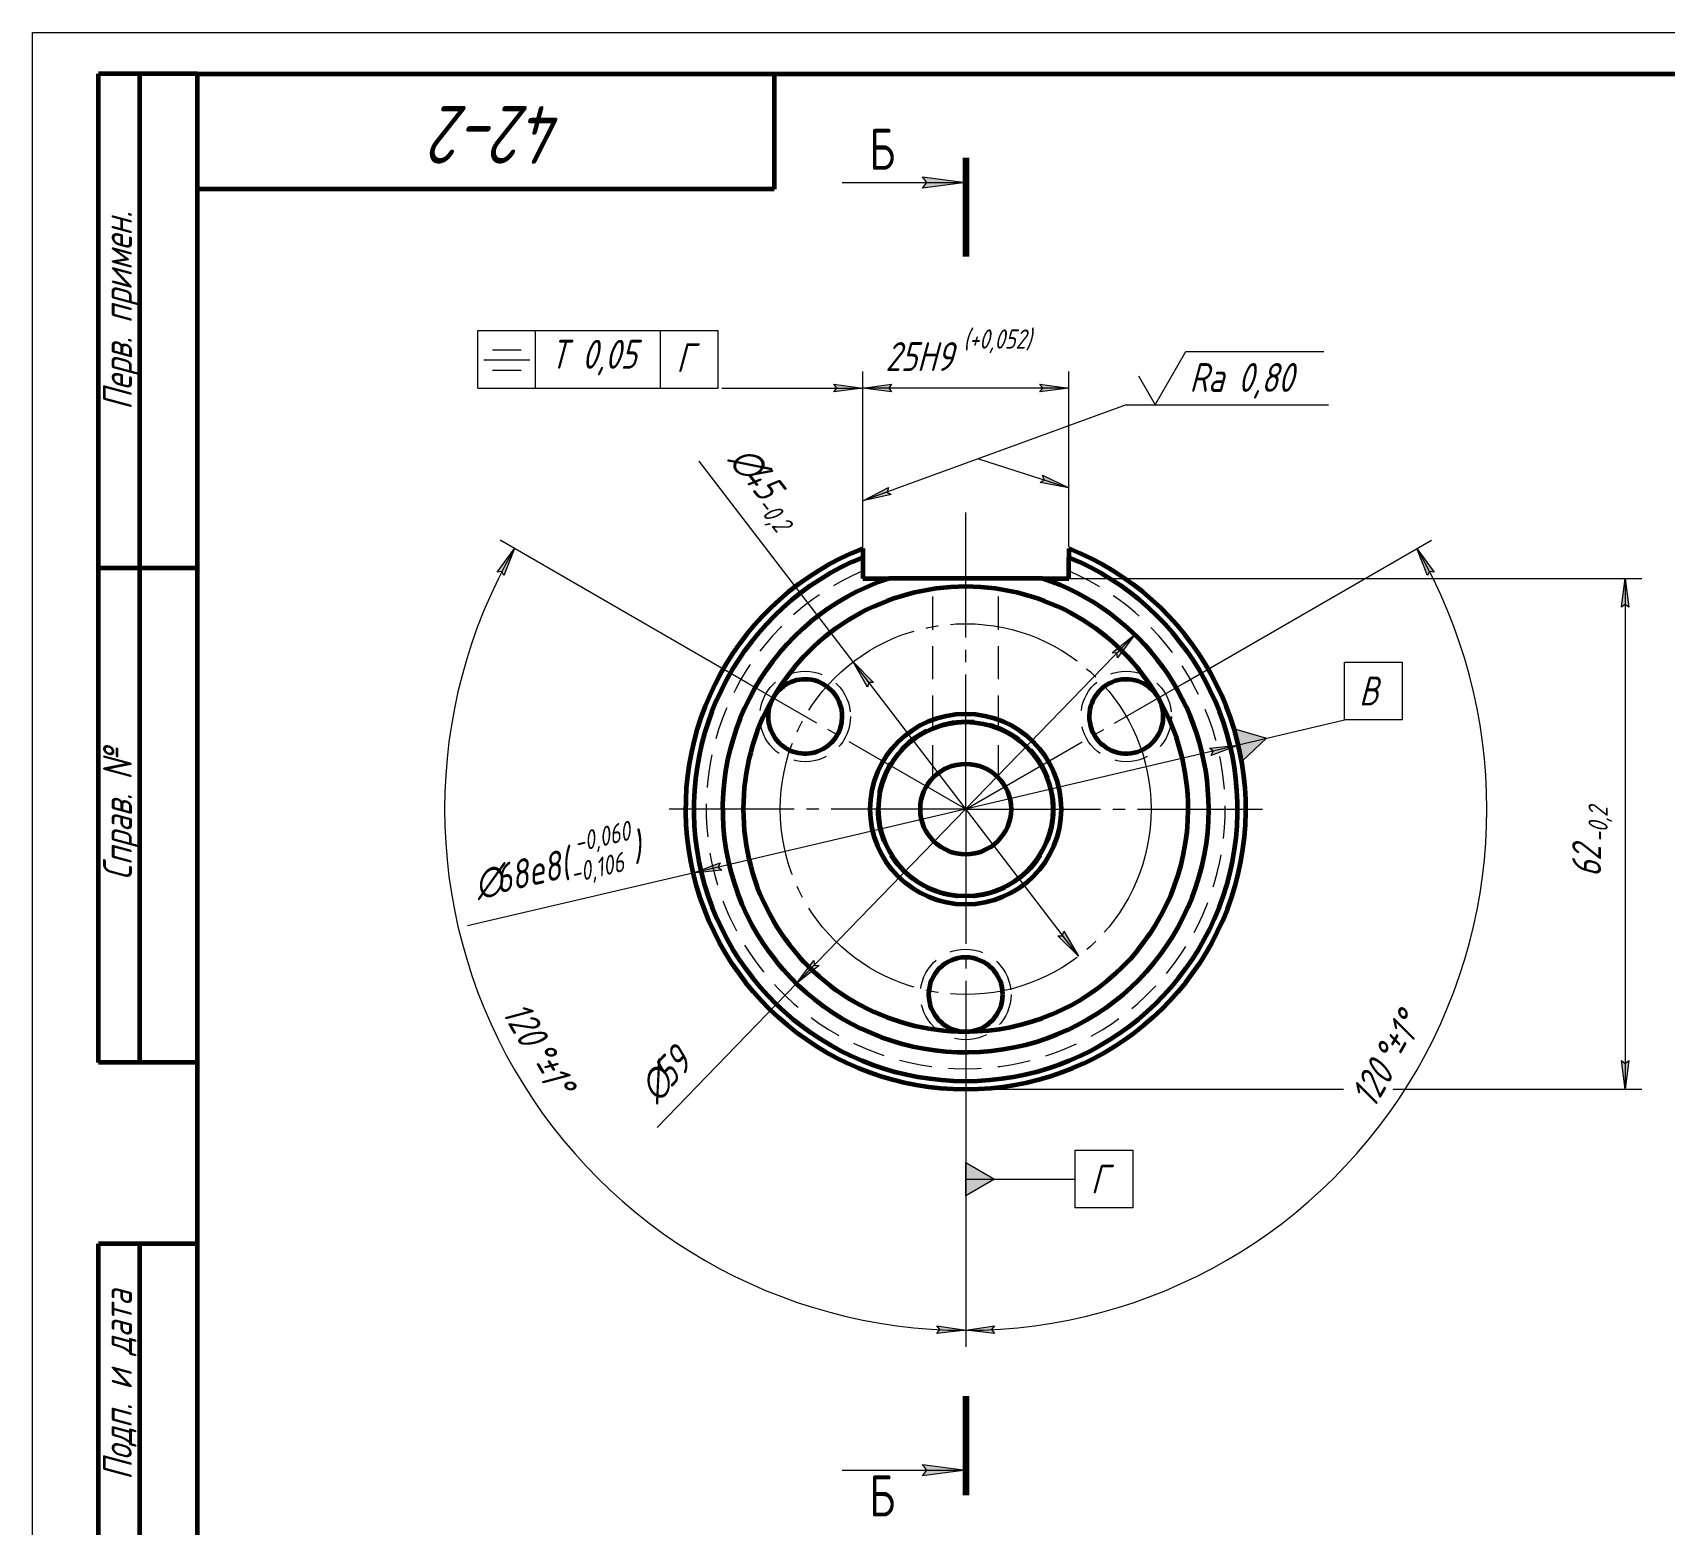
# Model space of a CAD drawing. Header units: millimetres. Extents: x 0 to 420, y 0 to 297.
# Drawn here: x 0 to 198, y 116 to 297 of the extents above; entities that cross this region are included whole.
import ezdxf

# ---------------------------------------------------------------- set-up
doc = ezdxf.new("R2010")
doc.units = ezdxf.units.MM
for name, pattern in [('K5LT_AXLED', [20.83881, 16.33881, -1.5, 1.5, -1.5]), ('K5LT_BASIC', [0]), ('K5LT_DASHED', [6, 4, -2]), ('K5LT_REINFORCED', [0]), ('K5LT_THIN', [0])]:
    doc.linetypes.add(name, pattern=pattern)
doc.layers.add('Системный слой', color=7, linetype='Continuous')
doc.layers.add('Системный слой (1)', color=252, linetype='Continuous', true_color=0x909090)
doc.styles.add('KDIMTEXTSTYLE', font='GOST_AU.SHX', dxfattribs={"width": 0.96, "oblique": 15, "height": 5})
doc.styles.add('KTEXTSTYLE', font='GOST_AU.SHX', dxfattribs={"width": 0.96, "height": 5})
doc.dimstyles.new('KDIMSTYLE (1.00)', dxfattribs={"dimtxt": 5, "dimasz": 1, "dimexe": 2, "dimexo": 0, "dimgap": 1, "dimtad": 1, "dimtxsty": 'KDIMTEXTSTYLE', "dimsah": 1, "dimcen": 0, "dimdle": 1, "dimadec": 0, "dimazin": 0, "dimtfac": 0.667, "dimtmove": 0, "dimatfit": 3, "dimfxl": 1, "dimtvp": 1, "dimtolj": 1, "dimtzin": 0, "dimarcsym": 0})

# ---------------------------------------------------------------- blocks, each defined once
blk = doc.blocks.new('U0')
at = {"layer": 'Системный слой (1)', "color": 30, "linetype": 'K5LT_AXLED', "lineweight": 18, "true_color": 0xff8000}
for q in [(113.25, 238.76), (77.25, 202.76), (149.25, 202.76), (113.25, 166.76)]:
    blk.add_line((113.25, 202.76), q, dxfattribs=at)
blk = doc.blocks.new('U1')
at = {"layer": 'Системный слой (1)'}
for points in [[(113.25, 278.82), (108, 279.51), (108.52, 278.82), (108, 278.13)], [(108, 121.83), (113.25, 122.52), (108, 123.21), (108.52, 122.52)]]:
    blk.add_hatch(color=7, dxfattribs=at).paths.add_polyline_path(points)
at = {"layer": 'Системный слой (1)', "color": 134, "linetype": 'K5LT_REINFORCED', "lineweight": 100, "true_color": 0x009696}
for p, q in [((113.25, 281.82), (113.25, 269.82)), ((113.25, 131.52), (113.25, 119.52))]:
    blk.add_line(p, q, dxfattribs=at)
at = {"layer": 'Системный слой (1)', "color": 7, "linetype": 'K5LT_THIN', "lineweight": 18}
for p, q in [((108.52, 278.82), (108, 279.51)), ((108, 279.51), (113.25, 278.82)), ((98.25, 278.82), (113.25, 278.82)), ((113.25, 278.82), (108, 278.13)), ((108, 278.13), (108.52, 278.82)), ((108.52, 122.52), (108, 123.21)), ((108, 123.21), (113.25, 122.52)), ((98.25, 122.52), (113.25, 122.52)), ((113.25, 122.52), (108, 121.83)), ((108, 121.83), (108.52, 122.52))]:
    blk.add_line(p, q, dxfattribs=at)
at = {"layer": 'Системный слой (1)', "color": 7, "char_height": 5, "attachment_point": 1, "style": 'KTEXTSTYLE'}
for insert in [(101.53, 285.35), (101.53, 121.92)]:
    blk.add_mtext('\\H3.5;\\W0.965;\\Q15;\\Q0;\\H5.00;{\\c16711680;Б}', dxfattribs=dict(at, insert=insert))
blk = doc.blocks.new('D0')
at = {"layer": 'Системный слой (1)'}
for points in [[(143.05, 209.27), (146.35, 210.51), (142.84, 210.16), (143.28, 209.8)], [(83.65, 195.36), (83.21, 195.73), (83.44, 196.26), (80.14, 195.01)]]:
    blk.add_hatch(color=7, dxfattribs=at).paths.add_polyline_path(points)
at = {"layer": 'Системный слой (1)', "color": 7, "linetype": 'K5LT_THIN', "lineweight": 18}
for p, q in [((146.35, 210.51), (80.14, 195.01)), ((142.84, 210.16), (146.35, 210.51)), ((143.28, 209.8), (142.84, 210.16)), ((146.35, 210.51), (143.05, 209.27)), ((143.05, 209.27), (143.28, 209.8)), ((80.14, 195.01), (83.44, 196.26)), ((83.44, 196.26), (83.21, 195.73)), ((83.65, 195.36), (80.14, 195.01)), ((83.21, 195.73), (83.65, 195.36))]:
    blk.add_line(p, q, dxfattribs=at)
blk.add_wipeout([(54.49, 190.03), (52.81, 197.2), (73.95, 202.15), (75.62, 194.98)]).dxf.layer = 'Системный слой (1)'
blk.add_line((80.14, 195.01), (52.77, 188.6), dxfattribs=at)
at = {"layer": 'Системный слой (1)', "color": 7, "attachment_point": 1, "rotation": 13.1773, "style": 'KTEXTSTYLE'}
for s, insert, char_height in [('\\H3.5;\\W0.965;\\Q15;\\Q15;\\H2.33;-0,060', (65.45, 199.76), 2.3333), ('\\H3.5;\\W0.965;\\Q15;\\Q15;)', (72.28, 199.78), 3.5), ('\\H3.5;\\W0.965;\\Q15;\\Q15;68e8(', (55.69, 195.89), 3.5), ('\\H3.5;\\W0.965;\\Q15;\\Q15;∅', (53.25, 195.32), 3.5), ('\\H3.5;\\W0.965;\\Q15;\\Q15;\\H2.33;-0,106', (65.01, 196.04), 2.3333)]:
    blk.add_mtext(s, dxfattribs=dict(at, insert=insert, char_height=char_height))
blk = doc.blocks.new('KDIMARROW_01')
at = {"layer": 'Системный слой'}
blk.add_hatch(color=0, dxfattribs=at).paths.add_polyline_path([(0, 0), (-3.5, 0.46), (-3.15, 0), (-3.5, -0.46)])
at = {"layer": 'Системный слой', "color": 0, "linetype": 'K5LT_THIN', "lineweight": 18}
for p, q in [((-3.15, 0), (-3.5, 0.46)), ((-3.5, 0.46), (0, 0)), ((0, 0), (-3.5, -0.46)), ((-3.5, -0.46), (-3.15, 0))]:
    blk.add_line(p, q, dxfattribs=at)
at = {"layer": 'Системный слой (1)', "color": 0, "linetype": 'K5LT_THIN', "lineweight": 18}
blk.add_line((0, 0), (-1, 0), dxfattribs=at)
blk = doc.blocks.new('U2')
at = {"layer": 'Системный слой (1)'}
blk.add_hatch(color=7, dxfattribs=at).paths.add_polyline_path([(146.8, 208.59), (149.75, 211.36), (145.88, 212.52)])
at = {"layer": 'Системный слой (1)', "color": 7, "linetype": 'K5LT_THIN', "lineweight": 18}
for p, q in [((159.23, 213.59), (159.23, 220.59)), ((159.23, 220.59), (166.23, 220.59)), ((166.23, 220.59), (166.23, 213.59)), ((145.88, 212.52), (149.75, 211.36)), ((146.8, 208.59), (145.88, 212.52)), ((146.34, 210.55), (159.23, 213.59)), ((166.23, 213.59), (159.23, 213.59)), ((149.75, 211.36), (146.8, 208.59))]:
    blk.add_line(p, q, dxfattribs=at)
at = {"layer": 'Системный слой (1)', "color": 7, "insert": (160.98, 218.84), "char_height": 3.5, "attachment_point": 1, "style": 'KTEXTSTYLE'}
blk.add_mtext('\\H3.5;\\W0.965;\\Q15;\\Q15;{\\c16711680;В}', dxfattribs=at)
blk = doc.blocks.new('D1')
at = {"layer": 'Системный слой (1)'}
for points in [[(131.67, 221.11), (133.78, 223.94), (131.01, 221.75), (131.59, 221.68)], [(92.71, 181.58), (95.48, 183.77), (94.91, 183.84), (94.82, 184.41)]]:
    blk.add_hatch(color=7, dxfattribs=at).paths.add_polyline_path(points)
at = {"layer": 'Системный слой (1)', "color": 7, "linetype": 'K5LT_THIN', "lineweight": 18}
for p, q in [((133.78, 223.94), (92.71, 181.58)), ((131.01, 221.75), (133.78, 223.94)), ((133.78, 223.94), (131.67, 221.11)), ((131.59, 221.68), (131.01, 221.75)), ((131.67, 221.11), (131.59, 221.68)), ((92.71, 181.58), (94.82, 184.41)), ((94.82, 184.41), (94.91, 183.84)), ((95.48, 183.77), (92.71, 181.58)), ((94.91, 183.84), (95.48, 183.77))]:
    blk.add_line(p, q, dxfattribs=at)
blk.add_wipeout([(76.47, 166.26), (72.76, 169.85), (78.06, 175.33), (81.77, 171.73)]).dxf.layer = 'Системный слой (1)'
blk.add_line((92.71, 181.58), (75.79, 164.12), dxfattribs=at)
at = {"layer": 'Системный слой (1)', "color": 7, "char_height": 3.5, "attachment_point": 1, "rotation": 45.8919, "style": 'KTEXTSTYLE'}
for s, insert in [('\\H3.5;\\W0.965;\\Q15;\\Q15;∅', (73.15, 169.47)), ('\\H3.5;\\W0.965;\\Q15;\\Q15;59', (74.89, 171.26))]:
    blk.add_mtext(s, dxfattribs=dict(at, insert=insert))
blk = doc.blocks.new('U3')
at = {"layer": 'Системный слой (1)'}
blk.add_hatch(color=7, dxfattribs=at).paths.add_polyline_path([(116.75, 157.87), (113.25, 159.89), (113.25, 155.85)])
at = {"layer": 'Системный слой (1)', "color": 7, "linetype": 'K5LT_THIN', "lineweight": 18}
for p, q in [((113.25, 168.76), (113.25, 154.52)), ((126.53, 154.37), (126.53, 161.37)), ((126.53, 161.37), (133.53, 161.37)), ((133.53, 161.37), (133.53, 154.37)), ((113.25, 159.89), (116.75, 157.87)), ((113.25, 155.85), (113.25, 159.89)), ((116.75, 157.87), (113.25, 155.85)), ((113.25, 157.87), (126.53, 157.87)), ((133.53, 154.37), (126.53, 154.37))]:
    blk.add_line(p, q, dxfattribs=at)
at = {"layer": 'Системный слой (1)', "color": 7, "insert": (128.42, 159.62), "char_height": 3.5, "attachment_point": 1, "style": 'KTEXTSTYLE'}
blk.add_mtext('\\H3.5;\\W0.965;\\Q15;\\Q15;{\\c16711680;Г}', dxfattribs=at)
blk = doc.blocks.new('D2')
at = {"layer": 'Системный слой (1)'}
for points in [[(193.75, 227.26), (193.29, 230.76), (192.82, 227.26), (193.29, 227.61)], [(193.29, 168.76), (193.75, 172.26), (193.29, 171.91), (192.82, 172.26)]]:
    blk.add_hatch(color=7, dxfattribs=at).paths.add_polyline_path(points)
at = {"layer": 'Системный слой (1)', "color": 7, "linetype": 'K5LT_THIN', "lineweight": 18}
for p, q in [((122.53, 230.76), (195.29, 230.76)), ((192.82, 227.26), (193.29, 230.76)), ((193.29, 230.76), (193.75, 227.26)), ((193.29, 230.76), (193.29, 168.76)), ((193.29, 227.61), (192.82, 227.26)), ((193.75, 227.26), (193.29, 227.61)), ((193.29, 168.76), (192.82, 172.26)), ((192.82, 172.26), (193.29, 171.91)), ((193.29, 171.91), (193.75, 172.26)), ((193.75, 172.26), (193.29, 168.76)), ((113.25, 168.76), (195.29, 168.76))]:
    blk.add_line(p, q, dxfattribs=at)
blk.add_wipeout([(191.94, 194.51), (186.08, 194.51), (186.08, 204.6), (191.94, 204.6)]).dxf.layer = 'Системный слой (1)'
at = {"layer": 'Системный слой (1)', "color": 7, "attachment_point": 1, "rotation": 90, "style": 'KTEXTSTYLE'}
for s, insert, char_height in [('\\H3.5;\\W0.965;\\Q15;\\Q15;\\H2.33;-0,2', (188.83, 198.7), 2.3333), ('\\H3.5;\\W0.965;\\Q15;\\Q15;62', (186.86, 194.51), 3.5)]:
    blk.add_mtext(s, dxfattribs=dict(at, insert=insert, char_height=char_height))
blk = doc.blocks.new('D3')
at = {"layer": 'Системный слой (1)'}
for points in [[(102.06, 218.13), (99.57, 220.63), (101.33, 217.57), (101.48, 218.13)], [(126.92, 184.9), (125.16, 187.96), (125.01, 187.4), (124.43, 187.4)]]:
    blk.add_hatch(color=7, dxfattribs=at).paths.add_polyline_path(points)
at = {"layer": 'Системный слой (1)', "color": 7, "linetype": 'K5LT_THIN', "lineweight": 18}
for p, q in [((99.57, 220.63), (102.06, 218.13)), ((101.33, 217.57), (99.57, 220.63)), ((126.92, 184.9), (99.57, 220.63)), ((101.48, 218.13), (101.33, 217.57)), ((102.06, 218.13), (101.48, 218.13)), ((126.92, 184.9), (124.43, 187.4)), ((124.43, 187.4), (125.01, 187.4)), ((125.01, 187.4), (125.16, 187.96)), ((125.16, 187.96), (126.92, 184.9))]:
    blk.add_line(p, q, dxfattribs=at)
blk.add_wipeout([(82.91, 244.03), (87.67, 247.66), (95.1, 237.96), (90.35, 234.32)]).dxf.layer = 'Системный слой (1)'
blk.add_line((99.57, 220.63), (80.9, 245.01), dxfattribs=at)
at = {"layer": 'Системный слой (1)', "color": 7, "attachment_point": 1, "rotation": 307.4383, "style": 'KTEXTSTYLE'}
for s, insert, char_height in [('\\H3.5;\\W0.965;\\Q15;\\Q15;∅', (87.22, 247.33), 3.5), ('\\H3.5;\\W0.965;\\Q15;\\Q15;45', (88.74, 245.34), 3.5), ('\\H3.5;\\W0.965;\\Q15;\\Q15;\\H2.33;-0,2', (89.56, 241.03), 2.3333)]:
    blk.add_mtext(s, dxfattribs=dict(at, insert=insert, char_height=char_height))
blk = doc.blocks.new('D4')
at = {"layer": 'Системный слой (1)', "color": 7, "linetype": 'K5LT_THIN', "lineweight": 18}
for p, q in [((100.75, 234.38), (100.75, 255.87)), ((125.75, 234.59), (125.75, 255.87)), ((104.25, 253.4), (100.75, 253.87)), ((125.75, 253.87), (100.75, 253.87)), ((103.9, 253.87), (104.25, 253.4)), ((125.75, 253.87), (122.25, 253.4)), ((122.25, 253.4), (122.6, 253.87))]:
    blk.add_line(p, q, dxfattribs=at)
blk.add_wipeout([(103.5, 254.87), (103.5, 261.37), (122.21, 261.37), (122.21, 254.87)]).dxf.layer = 'Системный слой (1)'
at = {"layer": 'Системный слой (1)'}
for points in [[(100.75, 253.87), (104.25, 254.33), (103.9, 253.87), (104.25, 253.4)], [(125.75, 253.87), (122.25, 254.33), (122.6, 253.87), (122.25, 253.4)]]:
    blk.add_hatch(color=7, dxfattribs=at).paths.add_polyline_path(points)
at = {"layer": 'Системный слой (1)', "color": 7, "linetype": 'K5LT_THIN', "lineweight": 18}
for p, q in [((100.75, 253.87), (104.25, 254.33)), ((104.25, 254.33), (103.9, 253.87)), ((122.6, 253.87), (122.25, 254.33)), ((122.25, 254.33), (125.75, 253.87))]:
    blk.add_line(p, q, dxfattribs=at)
at = {"layer": 'Системный слой (1)', "color": 7, "attachment_point": 1, "style": 'KTEXTSTYLE'}
for s, insert, char_height in [('\\H3.5;\\W0.965;\\Q15;\\Q15;25H9', (103.5, 259.44), 3.5), ('\\H3.5;\\W0.965;\\Q15;\\Q15;\\H2.33;(+0,052)', (112.96, 260.98), 2.3333)]:
    blk.add_mtext(s, dxfattribs=dict(at, insert=insert, char_height=char_height))
blk = doc.blocks.new('U4')
at = {"layer": 'Системный слой (1)'}
blk.add_hatch(color=7, dxfattribs=at).paths.add_polyline_path([(100.75, 253.87), (97.25, 254.33), (97.6, 253.87), (97.25, 253.4)])
at = {"layer": 'Системный слой (1)', "color": 7, "linetype": 'K5LT_THIN', "lineweight": 18}
for p, q in [((54.05, 253.87), (54.05, 260.87)), ((54.05, 260.87), (61.05, 260.87)), ((61.05, 253.87), (61.05, 260.87)), ((61.05, 260.87), (76.2, 260.87)), ((76.2, 253.87), (76.2, 260.87)), ((76.2, 260.87), (83.2, 260.87)), ((83.2, 253.87), (83.2, 260.87)), ((55.8, 258.5), (59.3, 258.5)), ((54.75, 257.28), (60.35, 257.28)), ((55.8, 256.05), (59.3, 256.05)), ((54.05, 253.87), (61.05, 253.87)), ((61.05, 253.87), (76.2, 253.87)), ((76.2, 253.87), (83.2, 253.87)), ((83.66, 253.87), (100.75, 253.87)), ((97.6, 253.87), (97.25, 254.33)), ((97.25, 254.33), (100.75, 253.87)), ((100.75, 253.87), (97.25, 253.4)), ((97.25, 253.4), (97.6, 253.87))]:
    blk.add_line(p, q, dxfattribs=at)
at = {"layer": 'Системный слой (1)', "color": 7, "char_height": 3.5, "attachment_point": 4, "style": 'KTEXTSTYLE'}
for s, insert in [('\\H3.5;\\W0.965;\\Q15;\\Q15;T 0,05', (62.8, 257.56)), ('\\H3.5;\\W0.965;\\Q15;\\Q15;{\\c16711680;Г}', (78.13, 257.56))]:
    blk.add_mtext(s, dxfattribs=dict(at, insert=insert))
blk = doc.blocks.new('D5')
at = {"layer": 'Системный слой (1)'}
for points in [[(170.1, 231.54), (168.02, 234.39), (169.29, 231.1), (169.53, 231.62)], [(116.76, 139.14), (116.39, 139.59), (116.73, 140.06), (113.25, 139.51)]]:
    blk.add_hatch(color=7, dxfattribs=at).paths.add_polyline_path(points)
at = {"layer": 'Системный слой (1)', "color": 7, "linetype": 'K5LT_THIN', "lineweight": 18}
for p, q in [((139.81, 218.1), (169.76, 235.39)), ((168.02, 234.39), (170.1, 231.54)), ((169.29, 231.1), (168.02, 234.39)), ((169.53, 231.62), (169.29, 231.1)), ((170.1, 231.54), (169.53, 231.62)), ((113.25, 168.76), (113.25, 137.51)), ((113.25, 139.51), (116.73, 140.06)), ((116.76, 139.14), (113.25, 139.51)), ((116.73, 140.06), (116.39, 139.59)), ((116.39, 139.59), (116.76, 139.14))]:
    blk.add_line(p, q, dxfattribs=at)
blk.add_wipeout([(163.46, 165.93), (158.98, 168.51), (165.51, 179.81), (169.98, 177.23)]).dxf.layer = 'Системный слой (1)'
blk.add_arc((113.25, 202.76), 63.25, 270, 30, dxfattribs=at)
at = {"layer": 'Системный слой (1)', "color": 7, "char_height": 3.5, "attachment_point": 1, "rotation": 60, "style": 'KTEXTSTYLE'}
for s, insert in [('\\H3.5;\\W0.965;\\Q15;\\Q15;°', (164.95, 177.04)), ('\\H3.5;\\W0.965;\\Q15;\\Q15;1', (164.26, 175.84)), ('\\H3.5;\\W0.965;\\Q15;\\Q15;°', (162.59, 172.95)), ('\\H3.5;\\W0.965;\\Q15;\\Q15;±', (163.33, 174.23)), ('\\H3.5;\\W0.965;\\Q15;\\Q15;120', (159.77, 168.06))]:
    blk.add_mtext(s, dxfattribs=dict(at, insert=insert))
blk = doc.blocks.new('D6')
at = {"layer": 'Системный слой (1)'}
for points in [[(57.2, 231.1), (58.47, 234.39), (56.39, 231.54), (56.96, 231.62)], [(113.25, 139.51), (109.76, 140.06), (110.1, 139.59), (109.73, 139.14)]]:
    blk.add_hatch(color=7, dxfattribs=at).paths.add_polyline_path(points)
at = {"layer": 'Системный слой (1)', "color": 7, "linetype": 'K5LT_THIN', "lineweight": 18}
for p, q in [((56.39, 231.54), (58.47, 234.39)), ((86.75, 218.06), (56.73, 235.39)), ((58.47, 234.39), (57.2, 231.1)), ((56.96, 231.62), (56.39, 231.54)), ((57.2, 231.1), (56.96, 231.62)), ((113.25, 168.76), (113.25, 137.51)), ((109.73, 139.14), (110.1, 139.59)), ((113.25, 139.51), (109.73, 139.14)), ((110.1, 139.59), (109.76, 140.06)), ((109.76, 140.06), (113.25, 139.51))]:
    blk.add_line(p, q, dxfattribs=at)
blk.add_wipeout([(56.24, 177.7), (60.71, 180.28), (67.24, 168.98), (62.76, 166.4)]).dxf.layer = 'Системный слой (1)'
blk.add_arc((113.25, 202.76), 63.25, 150, 270, dxfattribs=at)
at = {"layer": 'Системный слой (1)', "color": 7, "char_height": 3.5, "attachment_point": 1, "rotation": 300, "style": 'KTEXTSTYLE'}
for s, insert in [('\\H3.5;\\W0.965;\\Q15;\\Q15;120', (59.93, 179.83)), ('\\H3.5;\\W0.965;\\Q15;\\Q15;±', (63.49, 173.65)), ('\\H3.5;\\W0.965;\\Q15;\\Q15;°', (62.75, 174.93)), ('\\H3.5;\\W0.965;\\Q15;\\Q15;1', (64.42, 172.05)), ('\\H3.5;\\W0.965;\\Q15;\\Q15;°', (65.11, 170.84))]:
    blk.add_mtext(s, dxfattribs=dict(at, insert=insert))
blk = doc.blocks.new('U5')
at = {"layer": 'Системный слой (1)'}
blk.add_hatch(color=7, dxfattribs=at).paths.add_polyline_path([(104.19, 240.93), (103.7, 241.24), (103.88, 241.8), (100.75, 240.16)])
at = {"layer": 'Системный слой (1)', "color": 7, "linetype": 'K5LT_THIN', "lineweight": 18}
for p, q in [((136.23, 251.83), (139.98, 258.32)), ((139.98, 258.32), (156.73, 258.32)), ((134.21, 255.33), (136.23, 251.83)), ((132.73, 251.83), (100.75, 240.16)), ((132.73, 251.83), (157.26, 251.83)), ((100.75, 240.16), (103.88, 241.8)), ((103.88, 241.8), (103.7, 241.24)), ((104.19, 240.93), (100.75, 240.16)), ((103.7, 241.24), (104.19, 240.93))]:
    blk.add_line(p, q, dxfattribs=at)
at = {"layer": 'Системный слой (1)', "color": 7, "insert": (140.4, 256.9), "char_height": 3.5, "attachment_point": 1, "style": 'KTEXTSTYLE'}
blk.add_mtext('\\H3.5;\\W0.965;\\Q15;\\Q15;Ra 0,80', dxfattribs=at)
blk = doc.blocks.new('U6')
at = {"layer": 'Системный слой (1)'}
blk.add_hatch(color=7, dxfattribs=at).paths.add_polyline_path([(125.75, 241.77), (122.55, 243.28), (122.75, 242.73), (122.27, 242.4)])
at = {"layer": 'Системный слой (1)', "color": 7, "linetype": 'K5LT_THIN', "lineweight": 18}
for p, q in [((114.78, 245.28), (125.75, 241.77)), ((122.27, 242.4), (122.75, 242.73)), ((125.75, 241.77), (122.27, 242.4)), ((122.75, 242.73), (122.55, 243.28)), ((122.55, 243.28), (125.75, 241.77))]:
    blk.add_line(p, q, dxfattribs=at)
blk = doc.blocks.new('U22')
at = {"color": 7, "linetype": 'K5LT_THIN', "lineweight": 18}
for p, q in [((0, 0), (0, 297)), ((0, 297), (420, 297))]:
    blk.add_line(p, q, dxfattribs=at)
at = {"color": 150, "linetype": 'K5LT_BASIC', "lineweight": 60, "true_color": 0x0080ff}
for p, q in [((8, 172), (8, 292)), ((20, 292), (8, 292)), ((13, 172), (13, 292)), ((20, 5), (20, 292)), ((20, 292), (415, 292)), ((90, 292), (90, 278)), ((90, 278), (20, 278)), ((20, 232), (8, 232)), ((20, 172), (8, 172)), ((8, 5), (8, 150)), ((20, 150), (8, 150)), ((13, 5), (13, 150))]:
    blk.add_line(p, q, dxfattribs=at)
at = {"color": 7, "attachment_point": 1, "style": 'KTEXTSTYLE'}
for s, insert, char_height, rotation in [('\\H3.5;\\W0.965;\\Q15;\\Q15;\\H7.00;42-2', (64.52, 281.1), 7, 180), ('\\H3.5;\\W0.965;\\Q15;\\Q15;Перв. примен.', (8.55, 251.21), 3.5, 90), ('\\H3.5;\\W0.965;\\Q15;\\Q15;Справ. №', (8.55, 194.14), 3.5, 90), ('\\H3.5;\\W0.965;\\Q15;\\Q15;Подп. и дата', (8.55, 121.35), 3.5, 90)]:
    blk.add_mtext(s, dxfattribs=dict(at, insert=insert, char_height=char_height, rotation=rotation))

msp = doc.modelspace()

# ---------------------------------------------------------------- linework, layer by layer
at = {"layer": 'Системный слой (1)', "color": 30, "linetype": 'K5LT_AXLED', "lineweight": 18, "true_color": 0xff8000}
for q in [(86.745, 218.063), (139.805, 218.097)]:
    msp.add_line((113.245, 202.763), q, dxfattribs=at)
msp.add_circle((113.245, 202.763), 22.5, dxfattribs=at)

# ---------------------------------------------------------------- block references
at = {"layer": 'Системный слой (1)'}
for name in ['U1', 'U0']:
    msp.add_blockref(name, (0, 0), dxfattribs=at)

# ---------------------------------------------------------------- next in the draw order: dimensions: what is measured, and where the dimension line sits
at = {"layer": 'Системный слой (1)', "color": 7}
dim = msp.add_diameter_dim_2p(p1=(146.35, 210.514), p2=(80.14, 195.012), dimstyle='KDIMSTYLE (1.00)', override={"dimpost": '\\H3.5;\\W0.965;\\Q15;<>\\H3.5;\\W0.965;\\Q15;\\Q15;e8', "dimblk1": 'KDIMARROW_01', "dimblk2": 'KDIMARROW_01', "dimclrt": 7, "dimtol": 1, "dimtp": -0.06, "dimtm": 0.106, "dimtdec": 5, "dimatfit": 2, "dimtolj": 1}, dxfattribs=at)
dim.commit()
dim.dimension.update_dxf_attribs({"geometry": 'D0', "text_midpoint": (65.726, 191.637), "dimtype": 163})

# ---------------------------------------------------------------- next in the draw order: block references
at = {"layer": 'Системный слой (1)'}
msp.add_blockref('U2', (0, 0), dxfattribs=at)

# ---------------------------------------------------------------- next in the draw order: dimensions: what is measured, and where the dimension line sits
at = {"layer": 'Системный слой (1)', "color": 7}
dim = msp.add_diameter_dim_2p(p1=(133.778, 223.945), p2=(92.713, 181.581), dimstyle='KDIMSTYLE (1.00)', override={"dimpost": '\\H3.5;\\W0.965;\\Q15;<>', "dimblk1": 'KDIMARROW_01', "dimblk2": 'KDIMARROW_01', "dimclrt": 7, "dimtol": 1, "dimtp": 0.74, "dimtm": 0, "dimtdec": 5, "dimatfit": 2, "dimtolj": 1}, dxfattribs=at)
dim.commit()
dim.dimension.update_dxf_attribs({"geometry": 'D1', "text_midpoint": (79.947, 168.412), "dimtype": 163})

# ---------------------------------------------------------------- next in the draw order: block references
at = {"layer": 'Системный слой (1)'}
msp.add_blockref('U3', (0, 0), dxfattribs=at)

# ---------------------------------------------------------------- next in the draw order: dimensions: what is measured, and where the dimension line sits
at = {"layer": 'Системный слой (1)', "color": 7}
dim = msp.add_linear_dim(base=(193.286, 230.763), p1=(113.245, 168.763), p2=(122.532, 230.763), angle=90, dimstyle='KDIMSTYLE (1.00)', override={"dimexo": 0, "dimpost": '\\H3.5;\\W0.965;\\Q15;<>', "dimblk1": 'KDIMARROW_01', "dimblk2": 'KDIMARROW_01', "dimse1": 0, "dimse2": 0, "dimclrt": 7, "dimtol": 1, "dimtp": 0, "dimtm": 0.2, "dimtdec": 5, "dimtolj": 1}, dxfattribs=at)
dim.commit()
dim.dimension.update_dxf_attribs({"geometry": 'D2', "text_midpoint": (193.286, 199.763), "dimtype": 160})

# ---------------------------------------------------------------- next in the draw order: dimensions: what is measured, and where the dimension line sits
dim = msp.add_diameter_dim_2p(p1=(126.923, 184.898), p2=(99.567, 220.628), dimstyle='KDIMSTYLE (1.00)', override={"dimpost": '\\H3.5;\\W0.965;\\Q15;<>', "dimblk1": 'KDIMARROW_01', "dimblk2": 'KDIMARROW_01', "dimclrt": 7, "dimtol": 1, "dimtp": 0, "dimtm": 0.2, "dimtdec": 5, "dimatfit": 2, "dimtolj": 1}, dxfattribs=at)
dim.commit()
dim.dimension.update_dxf_attribs({"geometry": 'D3', "text_midpoint": (85.991, 238.361), "dimtype": 163})

# ---------------------------------------------------------------- next in the draw order: dimensions: what is measured, and where the dimension line sits
dim = msp.add_linear_dim(base=(125.745, 253.866), p1=(100.745, 234.382), p2=(125.745, 234.587), dimstyle='KDIMSTYLE (1.00)', override={"dimexo": 0, "dimpost": '\\H3.5;\\W0.965;\\Q15;<>\\H3.5;\\W0.965;\\Q15;\\Q15;H9', "dimblk1": 'KDIMARROW_01', "dimblk2": 'KDIMARROW_01', "dimse1": 0, "dimse2": 0, "dimclrt": 7, "dimtol": 1, "dimtp": 0.052, "dimtm": 0, "dimtdec": 5, "dimtolj": 1}, dxfattribs=at)
dim.commit()
dim.dimension.update_dxf_attribs({"geometry": 'D4', "text_midpoint": (113.245, 253.866), "dimtype": 160})

# ---------------------------------------------------------------- next in the draw order: block references
at = {"layer": 'Системный слой (1)'}
for name in ['U4', 'U5', 'U6']:
    msp.add_blockref(name, (0, 0), dxfattribs=at)

# ---------------------------------------------------------------- next in the draw order: dimensions: what is measured, and where the dimension line sits
at = {"layer": 'Системный слой (1)', "color": 7}
dim = msp.add_angular_dim_2l(base=(168.337, 233.84), line1=((113.245, 202.763), (139.805, 218.097)), line2=((113.245, 202.763), (113.245, 168.763)), dimstyle='KDIMSTYLE (1.00)', override={"dimpost": '\\H3.5;\\W0.965;\\Q15;<>', "dimblk1": 'KDIMARROW_01', "dimblk2": 'KDIMARROW_01', "dimclrt": 7, "dimtol": 1, "dimtp": 1, "dimtm": 1, "dimtdec": 5, "dimtolj": 1}, dxfattribs=at)
dim.commit()
dim.dimension.update_dxf_attribs({"geometry": 'D5', "text_midpoint": (168.024, 171.136), "dimtype": 162})

# ---------------------------------------------------------------- next in the draw order: linework, layer by layer
at = {"layer": 'Системный слой (1)', "color": 150, "linetype": 'K5LT_BASIC', "lineweight": 60, "true_color": 0x0080ff}
for p, q in [((125.745, 234.382), (125.745, 233.304)), ((125.745, 230.763), (125.745, 233.304)), ((122.532, 230.763), (125.745, 230.763))]:
    msp.add_line(p, q, dxfattribs=at)
at = {"layer": 'Системный слой (1)', "color": 7, "linetype": 'K5LT_DASHED', "lineweight": 18}
for p in [(117.245, 212.552), (117.245, 206.538)]:
    msp.add_line(p, (117.245, 230.763), dxfattribs=at)
msp.add_circle((132.731, 214.013), 5.5, dxfattribs=at)
at = {"layer": 'Системный слой (1)', "color": 150, "linetype": 'K5LT_BASIC', "lineweight": 60, "true_color": 0x0080ff}
for centre, radius, start, end in [((113.245, 202.763), 29.5, 0, 71.65026), ((132.731, 214.013), 4.5, 30, 0), ((132.731, 214.013), 4.5, 0, 30), ((113.245, 202.763), 27, 0, 30)]:
    msp.add_arc(centre, radius, start, end, dxfattribs=at)

# ---------------------------------------------------------------- next in the draw order: dimensions: what is measured, and where the dimension line sits
at = {"layer": 'Системный слой (1)', "color": 7}
dim = msp.add_angular_dim_2l(base=(58.153, 233.84), line1=((113.245, 202.763), (86.745, 218.063)), line2=((113.245, 202.763), (113.245, 168.763)), dimstyle='KDIMSTYLE (1.00)', override={"dimpost": '\\H3.5;\\W0.965;\\Q15;<>', "dimblk1": 'KDIMARROW_01', "dimblk2": 'KDIMARROW_01', "dimclrt": 7, "dimtol": 1, "dimtp": 1, "dimtm": 1, "dimtdec": 5, "dimtolj": 1}, dxfattribs=at)
dim.commit()
dim.dimension.update_dxf_attribs({"geometry": 'D6', "text_midpoint": (58.467, 171.136), "dimtype": 162})

# ---------------------------------------------------------------- next in the draw order: linework, layer by layer
at = {"layer": 'Системный слой (1)', "color": 150, "linetype": 'K5LT_BASIC', "lineweight": 60, "true_color": 0x0080ff}
for p, q in [((100.745, 234.382), (100.745, 233.304)), ((100.745, 233.304), (100.745, 230.763)), ((100.745, 230.763), (103.958, 230.763)), ((122.532, 230.763), (103.958, 230.763))]:
    msp.add_line(p, q, dxfattribs=at)
at = {"layer": 'Системный слой (1)', "color": 7, "linetype": 'K5LT_DASHED', "lineweight": 18}
for p in [(109.245, 212.552), (109.245, 206.538)]:
    msp.add_line(p, (109.245, 230.763), dxfattribs=at)
for centre, radius in [((93.76, 214.013), 5.5), ((113.245, 202.763), 10.825), ((113.245, 180.263), 5.5)]:
    msp.add_circle(centre, radius, dxfattribs=at)
at = {"layer": 'Системный слой (1)', "color": 150, "linetype": 'K5LT_BASIC', "lineweight": 60, "true_color": 0x0080ff}
for radius in [11.575, 10.575, 5.5]:
    msp.add_circle((113.245, 202.763), radius, dxfattribs=at)
for centre, radius, start, end in [((113.245, 202.763), 34, 111.57058, 68.42942), ((113.245, 202.763), 33, 112.25862, 67.74138), ((113.245, 202.763), 29.5, 108.34974, 0), ((113.245, 202.763), 27, 30, 150), ((93.76, 214.013), 4.5, 0, 150), ((113.245, 202.763), 27, 150, 270), ((93.76, 214.013), 4.5, 150, 0), ((113.245, 202.763), 27, 270, 0), ((113.245, 180.263), 4.5, 0, 270), ((113.245, 180.263), 4.5, 270, 0)]:
    msp.add_arc(centre, radius, start, end, dxfattribs=at)
at = {"layer": 'Системный слой (1)', "color": 7, "linetype": 'K5LT_DASHED', "lineweight": 18}
msp.add_arc((113.245, 202.763), 31.5, 113.37987, 66.62013, dxfattribs=at)

# ---------------------------------------------------------------- next in the draw order: block references
msp.add_blockref('U22', (0, 0))

doc.saveas('drawing.dxf')
